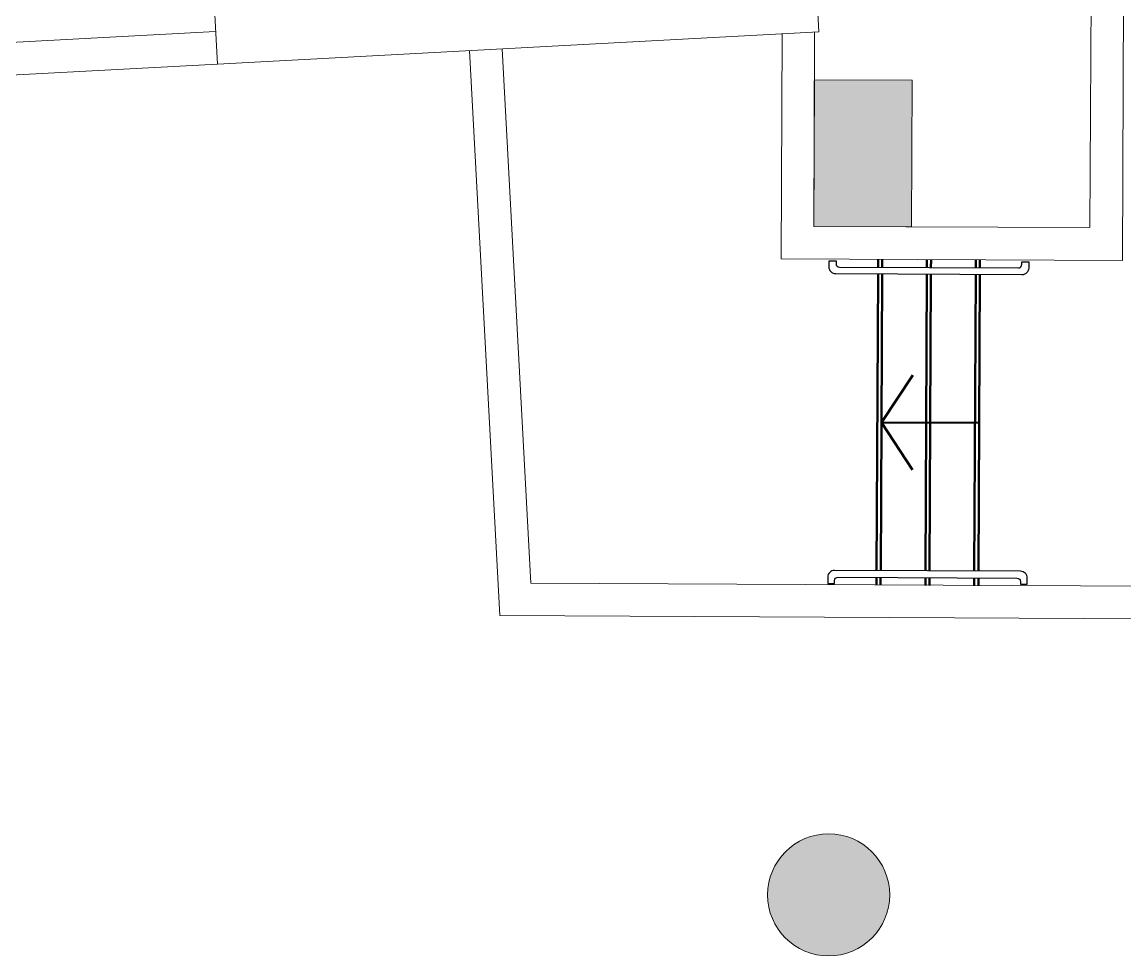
# Model space of a CAD drawing. Header units: centimetres. Extents: x 139057 to 200038, y 34824 to 80516.
# Drawn here: x 175600 to 176277, y 52207 to 52781 of the extents above; entities that cross this region are included whole.
import ezdxf

# ---------------------------------------------------------------- set-up
doc = ezdxf.new("R2010")
doc.units = ezdxf.units.CM
doc.header["$LTSCALE"] = 100
for name, color, linetype, lineweight in [('410_STRUTTURE_001-AM_0', 7, 'Continuous', 0), ('430_TAVOLATI_001-AM_0', 3, 'Continuous', 0), ('441_SERRAMENTI_001-AM_0', 1, 'Continuous', 0), ('448_SCALE_001-AM_0', 216, 'Continuous', 50)]:
    doc.layers.add(name, color=color, linetype=linetype, lineweight=lineweight)
doc.layers.add('FLPL-C-P1$0$A-STRS-RAIL', color=7, linetype='Continuous')

msp = doc.modelspace()

# ---------------------------------------------------------------- hatches: boundary and pattern name
at = {"layer": '410_STRUTTURE_001-AM_0'}
msp.add_hatch(color=256, dxfattribs=at).paths.add_polyline_path([(176086.32, 52745.28), (176146.32, 52744.99), (176145.9, 52655), (176085.9, 52655.28)])
h = msp.add_hatch(color=256, dxfattribs=at)
edge = h.paths.add_edge_path()
edge.add_arc((176095.05, 52244.79), 37.5, 0, 360)

# ---------------------------------------------------------------- linework, layer by layer
at = {"layer": '410_STRUTTURE_001-AM_0', "elevation": 0}
for points in [[(176073.96, 53057.84), (176089.12, 52774.74), (175719.75, 52754.96), (175715.29, 52838.57), (175738.24, 52839.8), (175739.04, 52824.82), (175746.03, 52825.19), (175748.11, 52786.52), (176057.56, 52803.09), (176045.61, 53026.27), (175736.15, 53009.7), (175738.23, 52970.99), (175731.22, 52970.61), (175732.03, 52955.63), (175709.07, 52954.4), (175704.59, 53038.05)], [(176086.32, 52745.28), (176146.32, 52744.99), (176145.9, 52655), (176085.9, 52655.28)]]:
    msp.add_lwpolyline(points, close=True, dxfattribs=at)
at = {"layer": '410_STRUTTURE_001-AM_0'}
msp.add_circle((176095.05, 52244.79, 0), 37.5, dxfattribs=at)
at = {"layer": '430_TAVOLATI_001-AM_0'}
for p, q in [((176256.55, 52883.67, 0), (176255.52, 52654.48, 0)), ((176276.55, 52883.57, 0), (176275.43, 52634.39, 0)), ((175284.49, 52751.69, 0), (175718.62, 52774.92, 0)), ((176065.81, 52635.37, 0), (176066.45, 52773.53, 0)), ((176085.9, 52655.28, 0), (176086.46, 52774.6, 0)), ((175912.12, 52436.15, 0), (175894.56, 52764.32, 0)), ((175893.15, 52416.25, 0), (175874.58, 52763.25, 0)), ((175264.49, 52730.6, 0), (175719.75, 52754.96, 0)), ((176085.9, 52655.28, 0), (176255.52, 52654.48, 0)), ((176065.81, 52635.37, 0), (176275.43, 52634.39, 0)), ((177330, 52429.05, 0), (175912.12, 52436.15, 0)), ((177309.9, 52409.15, 0), (175893.15, 52416.25, 0))]:
    msp.add_line(p, q, dxfattribs=at)
at = {"layer": '441_SERRAMENTI_001-AM_0', "elevation": 0}
for points in [[(176099.56, 52626.05, -0.414214), (176095.38, 52630.28), (176095.4, 52634.06), (176099.6, 52634.04), (176099.59, 52632.35, 0.421341), (176101.73, 52630.24), (176211.58, 52629.73, 0.414214), (176213.69, 52631.82), (176213.7, 52633.51), (176217.9, 52633.48), (176217.88, 52629.7, -0.414214), (176213.66, 52625.52), (176099.56, 52626.05)], [(176098.71, 52444.04, 0.414214), (176094.49, 52439.85), (176094.48, 52436.07), (176098.68, 52436.05), (176098.68, 52437.74, -0.421341), (176100.84, 52439.83), (176210.69, 52439.31, -0.414214), (176212.78, 52437.2), (176212.77, 52435.51), (176216.97, 52435.5), (176216.99, 52439.29, 0.414214), (176212.81, 52443.5), (176098.71, 52444.04)]]:
    msp.add_lwpolyline(points, format="xyb", dxfattribs=at)
at = {"layer": '448_SCALE_001-AM_0', "linetype": 'Continuous'}
for p, q in [((176125.41, 52634.92, 0), (176125.38, 52630.13, 0)), ((176127.91, 52634.91, 0), (176127.88, 52630.12, 0)), ((176127.91, 52634.91, 0), (176127.88, 52630.12, 0)), ((176155.41, 52634.78, 0), (176155.38, 52629.99, 0)), ((176155.41, 52634.78, 0), (176155.38, 52629.99, 0)), ((176157.91, 52634.77, 0), (176157.88, 52629.98, 0)), ((176157.91, 52634.77, 0), (176157.88, 52629.98, 0)), ((176185.41, 52634.64, 0), (176185.38, 52629.85, 0)), ((176185.41, 52634.64, 0), (176185.38, 52629.85, 0)), ((176187.91, 52634.63, 0), (176187.88, 52629.84, 0)), ((176125.36, 52625.93, 0), (176124.51, 52443.92, 0)), ((176125.36, 52625.93, 0), (176124.51, 52443.92, 0)), ((176127.86, 52625.92, 0), (176127.01, 52443.91, 0)), ((176127.86, 52625.92, 0), (176127.01, 52443.9, 0)), ((176155.36, 52625.79, 0), (176154.51, 52443.78, 0)), ((176155.36, 52625.79, 0), (176154.51, 52443.78, 0)), ((176157.86, 52625.78, 0), (176157.01, 52443.76, 0)), ((176157.86, 52625.78, 0), (176157.01, 52443.76, 0)), ((176185.36, 52625.65, 0), (176184.51, 52443.64, 0)), ((176185.36, 52625.65, 0), (176184.51, 52443.63, 0)), ((176187.86, 52625.64, 0), (176187.01, 52443.62, 0)), ((176187.86, 52625.64, 0), (176187.01, 52443.62, 0)), ((176124.49, 52439.72, 0), (176124.47, 52434.93, 0)), ((176124.49, 52439.72, 0), (176124.47, 52434.93, 0)), ((176126.99, 52439.71, 0), (176126.97, 52434.91, 0)), ((176154.49, 52439.58, 0), (176154.47, 52434.79, 0)), ((176154.49, 52439.58, 0), (176154.47, 52434.78, 0)), ((176156.99, 52439.56, 0), (176156.97, 52434.77, 0)), ((176184.49, 52439.44, 0), (176184.47, 52434.64, 0)), ((176186.99, 52439.42, 0), (176186.97, 52434.63, 0)), ((176186.99, 52439.42, 0), (176186.97, 52434.63, 0))]:
    msp.add_line(p, q, dxfattribs=at)
at = {"layer": '448_SCALE_001-AM_0', "linetype": 'Continuous', "elevation": 0}
for points in [[(176146.82, 52563.87), (176127.44, 52534.92), (176146.6, 52505.82)], [(176146.82, 52563.87), (176127.44, 52534.92), (176146.6, 52505.82)], [(176187.44, 52534.6), (176127.44, 52534.91)], [(176187.44, 52534.6), (176127.44, 52534.91)]]:
    msp.add_lwpolyline(points, dxfattribs=at)
at = {"layer": 'FLPL-C-P1$0$A-STRS-RAIL', "elevation": 0}
for points in [[(176099.56, 52626.05, -0.414214), (176095.38, 52630.28), (176095.4, 52634.06), (176099.6, 52634.04), (176099.59, 52632.35, 0.421341), (176101.73, 52630.24), (176211.58, 52629.73, 0.414214), (176213.69, 52631.82), (176213.7, 52633.51), (176217.9, 52633.49), (176217.88, 52629.7, -0.414214), (176213.66, 52625.52), (176099.56, 52626.05)], [(176098.71, 52444.04, 0.414214), (176094.49, 52439.86), (176094.48, 52436.07), (176098.68, 52436.05), (176098.68, 52437.74, -0.421341), (176100.84, 52439.83), (176210.69, 52439.31, -0.414214), (176212.78, 52437.2), (176212.77, 52435.52), (176216.97, 52435.5), (176216.99, 52439.29, 0.414214), (176212.81, 52443.5), (176098.71, 52444.04)]]:
    msp.add_lwpolyline(points, format="xyb", dxfattribs=at)

doc.saveas('drawing.dxf')
